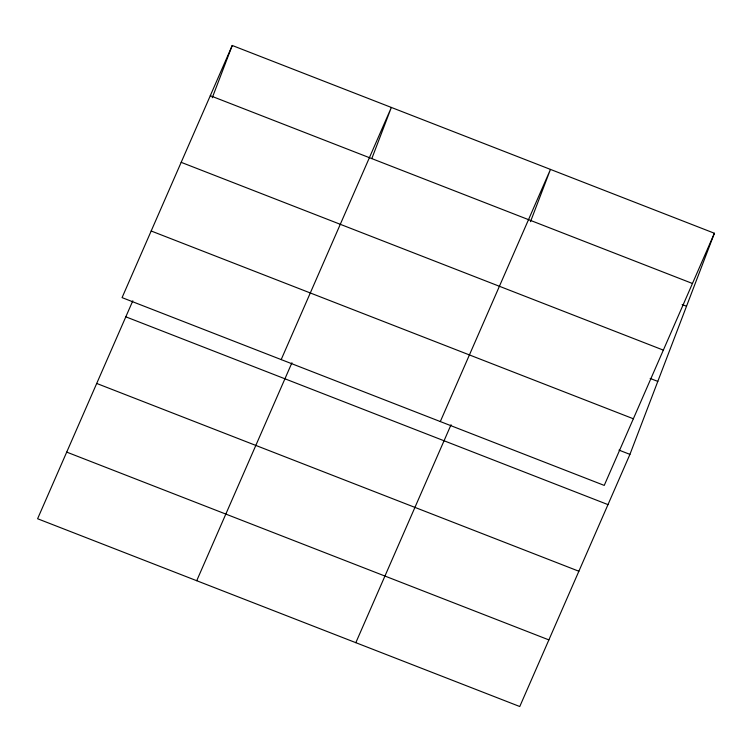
<?xml version="1.0" encoding="UTF-8"?>
<svg xmlns="http://www.w3.org/2000/svg" width="752" height="752" viewBox="0 0 752 752"><rect width="100%" height="100%" fill="white"/><g stroke="black" fill="none" stroke-linecap="round" stroke-linejoin="round"><path stroke-width="1.13" d="M212.261 97.751L232.236 45.477L714.4 233.252L629.932 454.377L519.764 706.523L37.6 518.748L132.822 300.791M371.798 158.625L391.35 107.442L281.182 359.597M530.489 221.69L550.464 169.407L440.305 421.562M232.236 45.477L122.068 297.623L604.241 485.407L714.4 233.252M196.714 580.713L291.936 362.765M355.828 642.678L451.05 424.73M210.287 95.701L692.451 283.485M682.149 304.522L686.529 306.224M181.176 162.338L663.339 350.122M650.151 378.425L657.803 381.405M151.18 230.996L633.353 418.77M618.999 450.119L629.932 454.377M125.819 316.827L607.983 504.611M96.707 383.454L578.871 571.238M66.712 452.112L548.875 639.896"/></g></svg>
